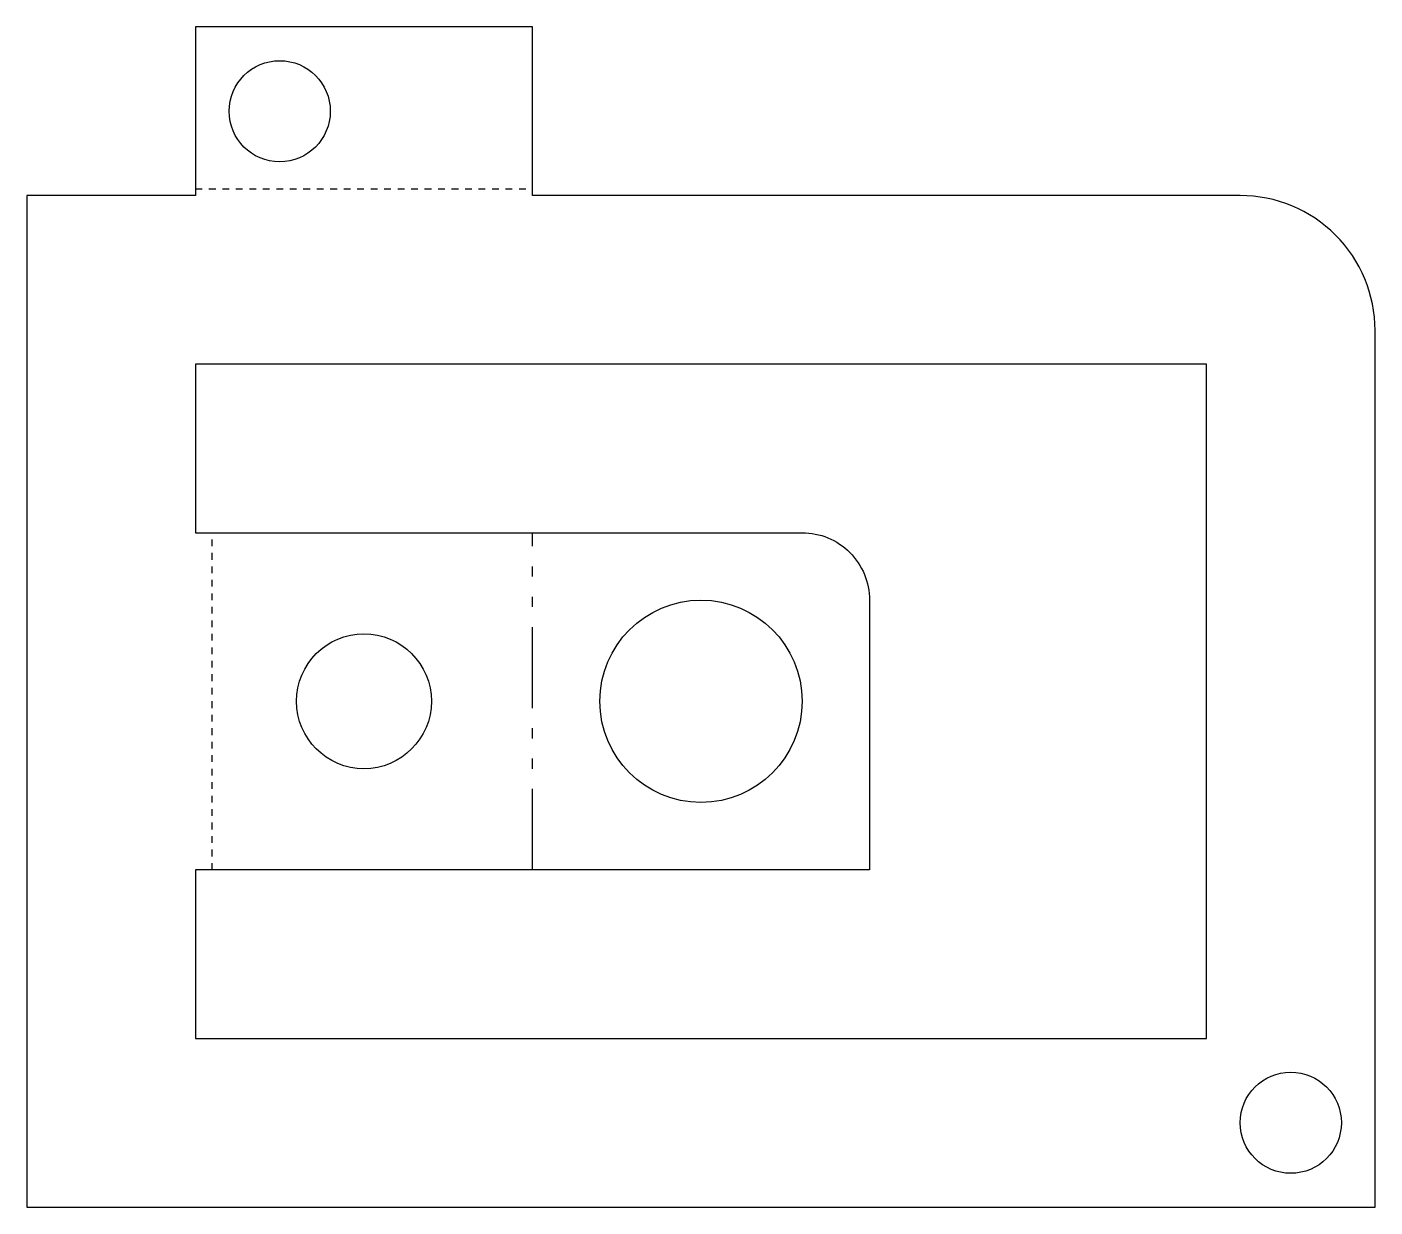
# Model space of a CAD drawing. Header units: millimetres. Extents: x 0 to 400, y 0 to 350.
import ezdxf

# ---------------------------------------------------------------- set-up
doc = ezdxf.new("R2010")
doc.units = ezdxf.units.MM
doc.linetypes.add('DASHDOTDOT', pattern=[48, 24, -6, 3, -6, 3, -6])
doc.linetypes.add('DOT', pattern=[4, 2, -2])
doc.layers.get('0').update_dxf_attribs({"color": 250, "linetype": 'CONTINUOUS'})
doc.layers.add('Bend', color=94, linetype='DOT')
doc.layers.add('MBend', color=94, linetype='DASHDOTDOT')

msp = doc.modelspace()

# ---------------------------------------------------------------- linework, layer by layer
for points in [[(150, 300), (150, 350), (50, 350), (50, 300), (0, 300), (0, 0), (400, 0), (400, 260, 0.414214), (360, 300)], [(250, 180), (250, 100), (50, 100), (50, 50), (350, 50), (350, 250), (50, 250), (50, 200), (230, 200, -0.414214)]]:
    msp.add_lwpolyline(points, format="xyb", close=True)
for centre, radius in [((75, 325), 15), ((200, 150), 30), ((100, 150), 20), ((375, 25), 15)]:
    msp.add_circle(centre, radius)
at = {"layer": 'Bend'}
for p, q in [((50, 302), (150, 302)), ((55, 100), (55, 200))]:
    msp.add_line(p, q, dxfattribs=at)
at = {"layer": 'MBend'}
msp.add_line((150, 100), (150, 200), dxfattribs=at)

doc.saveas('drawing.dxf')
